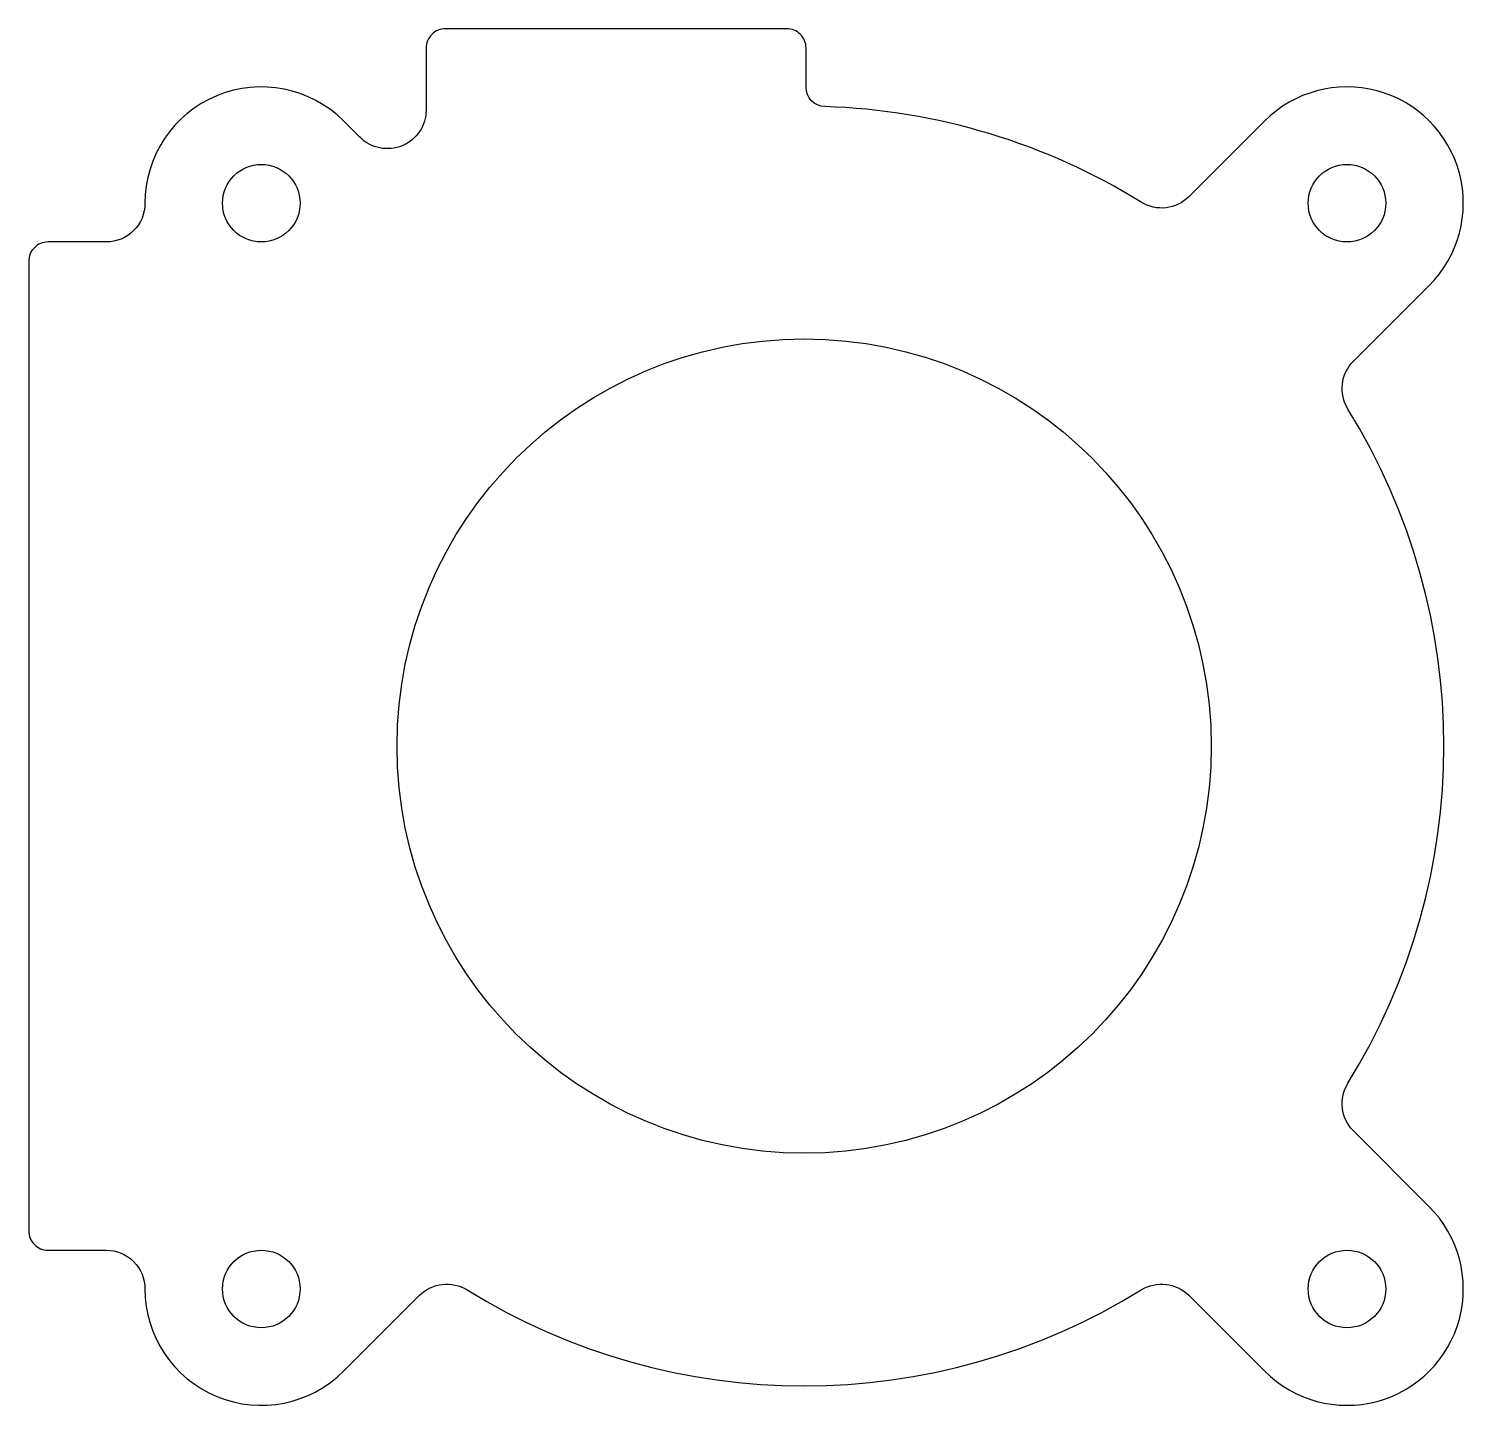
# Model space of a CAD drawing. Header units: millimetres. Extents: x -18 to 19, y -18.6 to 16.9.
import ezdxf

# ---------------------------------------------------------------- set-up
doc = ezdxf.new("R2010")
doc.units = ezdxf.units.MM
doc.layers.get('0').update_dxf_attribs({"linetype": 'CONTINUOUS'})

msp = doc.modelspace()

# ---------------------------------------------------------------- linework, layer by layer
msp.add_lwpolyline([(2.084, 16.437, 0.414214), (1.584, 16.937), (-7.216, 16.937, 0.414214), (-7.716, 16.437), (-7.716, 14.844, -0.668179), (-9.423, 14.137), (-9.844, 14.559, 0.668179), (-14.966, 12.437, -0.414214), (-15.966, 11.437), (-17.466, 11.437, 0.414214), (-17.966, 10.937), (-17.966, -14.063, 0.414214), (-17.466, -14.563), (-15.966, -14.563, -0.414214), (-14.966, -15.563, 0.668179), (-9.844, -17.684), (-7.891, -15.731, -0.348173), (-6.657, -15.588, 0.284735), (10.726, -15.588, -0.348173), (11.96, -15.731), (13.913, -17.684, 1), (18.156, -13.441), (16.202, -11.488, -0.348173), (16.06, -10.254, 0.284735), (16.06, 7.129, -0.348173), (16.202, 8.363), (18.156, 10.316, 1), (13.913, 14.559), (11.96, 12.606, -0.348173), (10.726, 12.463, 0.131355), (2.568, 14.929, -0.404767), (2.084, 15.429)], format="xyb", close=True)
for centre, radius in [((-11.966, 12.437), 1), ((16.034, 12.437), 1), ((2.034, -1.563), 10.5), ((-11.966, -15.563), 1), ((16.034, -15.563), 1)]:
    msp.add_circle(centre, radius)

doc.saveas('drawing.dxf')
